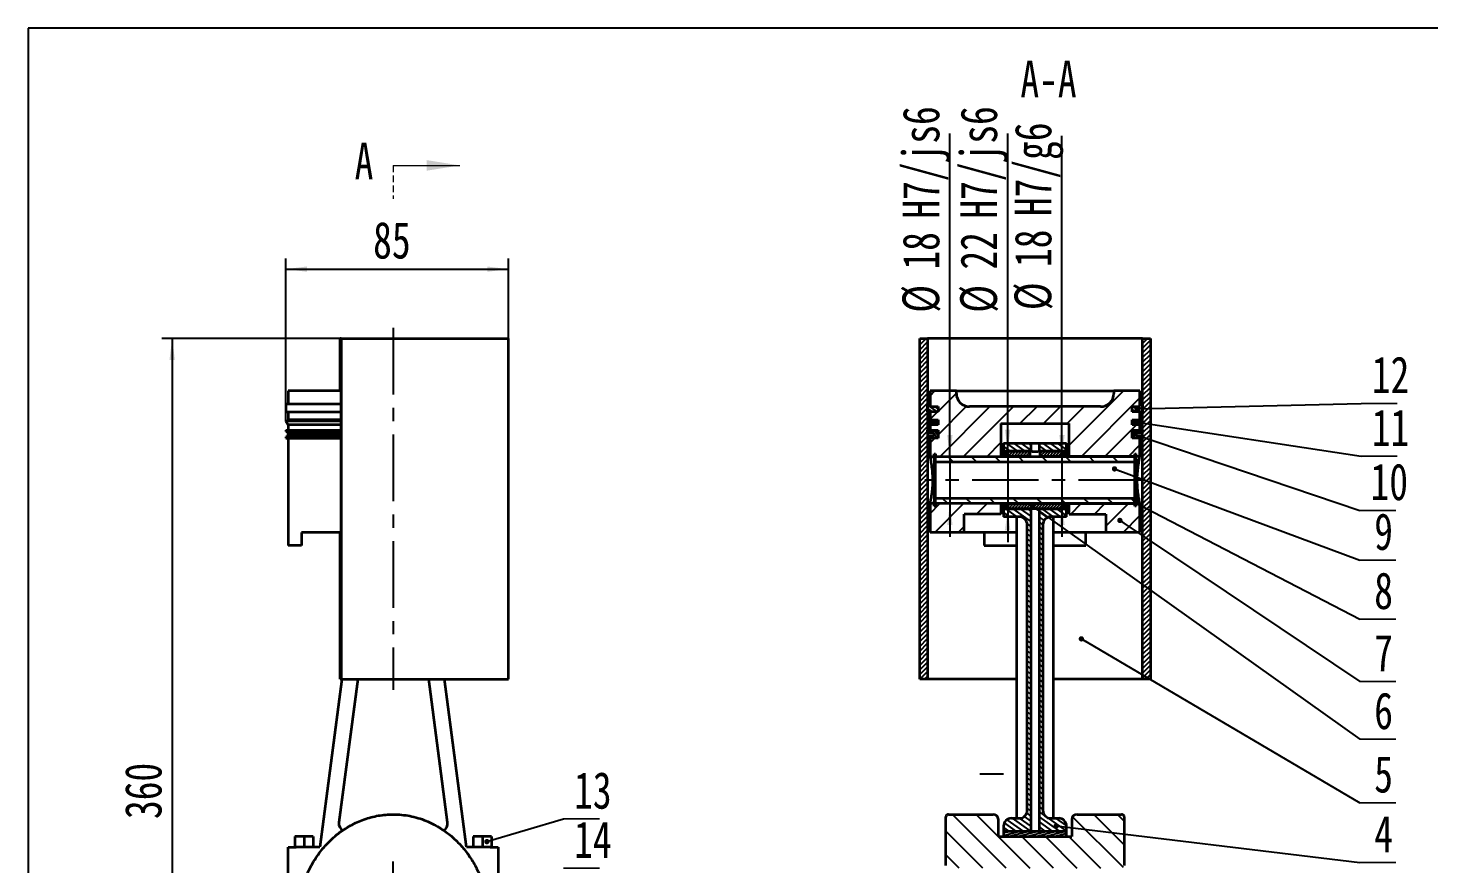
# Model space of a CAD drawing. Header units: millimetres. Extents: x 10 to 830, y 10 to 584.
# Drawn here: x 10 to 544, y 265 to 584 of the extents above; entities that cross this region are included whole.
import ezdxf

# ---------------------------------------------------------------- set-up
doc = ezdxf.new("R2010")
doc.units = ezdxf.units.MM
doc.header["$LTSCALE"] = 2
doc.linetypes.add('CENTERX2', pattern=[20.32, 12.7, -2.54, 2.54, -2.54])
doc.linetypes.add('HIDDEN', pattern=[1.905, 1.27, -0.635])
for name, color, linetype in [('中心线', 6, 'CENTERX2'), ('剖面线', 1, 'Continuous'), ('尺寸', 7, 'Continuous')]:
    doc.layers.add(name, color=color, linetype=linetype)
doc.layers.add('轮廓', color=4, linetype='Continuous', lineweight=35)
doc.styles.add('SLDTEXTSTYLE1', font='HYSWLONGFANGSONG.TTF')
doc.styles.get("Standard").update_dxf_attribs({"font": 'HYSWLONGFANGSONG.TTF'})
doc.dimstyles.new('SLDDIMSTYLE0', dxfattribs={"dimtxt": 14, "dimasz": 8.16, "dimexe": 0, "dimexo": 0.0625, "dimgap": 3.5, "dimtad": 2, "dimdec": 1, "dimrnd": 1e-09, "dimzin": 12, "dimdsep": 46, "dimtxsty": 'SLDTEXTSTYLE1', "dimsah": 1, "dimcen": 0.09, "dimadec": 0, "dimazin": 3, "dimtfac": 1, "dimtdec": 1, "dimtofl": 0, "dimtmove": 0, "dimatfit": 3, "dimfxl": 0, "dimfrac": 2, "dimtolj": 1, "dimtzin": 12, "dimarcsym": 0})
doc.dimstyles.new('SLDDIMSTYLE1', dxfattribs={"dimtxt": 0.18, "dimasz": 2.032, "dimexe": 0, "dimexo": 0.0625, "dimgap": 0, "dimtad": 0, "dimtih": 1, "dimtoh": 1, "dimdec": 0, "dimrnd": 1e-09, "dimzin": 0, "dimdsep": 46, "dimtxsty": 'Standard', "dimblk1": 'DOT', "dimblk2": 'DOT', "dimsah": 1, "dimcen": 0.09, "dimadec": 0, "dimazin": 0, "dimtfac": 2.032, "dimtdec": 0, "dimtofl": 0, "dimtmove": 0, "dimatfit": 3, "dimldrblk": 'DOT', "dimfxl": 0, "dimfrac": 2, "dimtolj": 1, "dimtzin": 0, "dimarcsym": 0})
doc.dimstyles.new('SLDDIMSTYLE2', dxfattribs={"dimtxt": 14, "dimasz": 8.16, "dimexe": 0, "dimexo": 0.0625, "dimgap": 3.5, "dimtad": 2, "dimdec": 1, "dimrnd": 1e-09, "dimzin": 12, "dimdsep": 46, "dimtxsty": 'SLDTEXTSTYLE1', "dimsah": 1, "dimcen": 0.09, "dimadec": 0, "dimazin": 3, "dimtfac": 1, "dimtdec": 1, "dimtmove": 0, "dimatfit": 0, "dimfxl": 0, "dimfrac": 2, "dimtolj": 1, "dimtzin": 12, "dimarcsym": 0})

# ---------------------------------------------------------------- blocks, each defined once
blk = doc.blocks.new('_D')
at = {"layer": '尺寸'}
for p, q in [((129.02, 465.61), (60.96, 465.61)), ((64.96, 465.61), (64.96, 105.61)), ((110.24, 105.61), (60.96, 105.61))]:
    blk.add_line(p, q, dxfattribs=at)
for points in [[(64.96, 465.61), (63.94, 457.45), (65.98, 457.45)], [(64.96, 105.61), (65.98, 113.77), (63.94, 113.77)]]:
    blk.add_solid(points, dxfattribs=at)
at = {"layer": '尺寸', "insert": (46.91, 282.34), "char_height": 14, "attachment_point": 1, "rotation": 90, "style": 'SLDTEXTSTYLE1'}
blk.add_mtext('360', dxfattribs=at)
blk = doc.blocks.new('_D_1')
at = {"layer": '尺寸'}
for p, q in [((108.24, 434.11), (108.24, 496.04)), ((108.24, 492.04), (193.24, 492.04)), ((193.24, 465.61), (193.24, 496.04))]:
    blk.add_line(p, q, dxfattribs=at)
for points in [[(108.24, 492.04), (116.4, 491.02), (116.4, 493.06)], [(193.24, 492.04), (185.08, 493.06), (185.08, 491.02)]]:
    blk.add_solid(points, dxfattribs=at)
at = {"layer": '尺寸', "insert": (141.59, 510.09), "char_height": 14, "attachment_point": 1, "style": 'SLDTEXTSTYLE1'}
blk.add_mtext('85', dxfattribs=at)
blk = doc.blocks.new('SW_NOTE_0')
at = {"color": 0, "linetype": 'Continuous', "lineweight": 18}
for p, q in [((0, 0), (13.76, 0)), ((13.76, 0), (0, 0)), ((0, 0), (13.76, 0)), ((13.76, 0), (0, 0)), ((0, 0), (13.76, 0)), ((13.76, 0), (0, 0))]:
    blk.add_line(p, q, dxfattribs=at)
at = {"color": 0, "linetype": 'Continuous', "lineweight": 18, "insert": (11.24, 17.9), "char_height": 14, "attachment_point": 2, "style": 'SLDTEXTSTYLE1'}
blk.add_mtext('13', dxfattribs=at)
blk = doc.blocks.new('_Dot')
at = {"color": 0, "linetype": 'ByBlock', "lineweight": -2}
blk.add_line((-0.5, 0), (-1, 0), dxfattribs=at)
at = {"color": 0, "linetype": 'ByBlock', "const_width": 0.5}
blk.add_lwpolyline([(-0.25, 0, 1), (0.25, 0, 1)], format="xyb", close=True, dxfattribs=at)
blk = doc.blocks.new('SW_NOTE_0_1')
at = {"color": 0, "linetype": 'Continuous', "lineweight": 18}
for p, q in [((0, 0), (13.76, 0)), ((13.76, 0), (0, 0)), ((0, 0), (13.76, 0)), ((13.76, 0), (0, 0)), ((0, 0), (13.76, 0)), ((13.76, 0), (0, 0))]:
    blk.add_line(p, q, dxfattribs=at)
at = {"color": 0, "linetype": 'Continuous', "lineweight": 18, "insert": (11.24, 17.9), "char_height": 14, "attachment_point": 2, "style": 'SLDTEXTSTYLE1'}
blk.add_mtext('14', dxfattribs=at)
blk = doc.blocks.new('SW_CENTERMARKSYMBOL_1')
at = {"layer": '中心线', "color": 0}
for p, q in [((0, 5), (0, 14.5)), ((-5, 0), (-14.5, 0)), ((0, 0), (-2.5, 0)), ((0, 0), (0, 2.5)), ((0, 0), (0, -2.5)), ((0, 0), (2.5, 0)), ((5, 0), (14.5, 0)), ((0, -5), (0, -14.5))]:
    blk.add_line(p, q, dxfattribs=at)
blk = doc.blocks.new('_D_2')
at = {"layer": '尺寸'}
for p, q in [((361.49, 420.61), (361.49, 543.79)), ((361.49, 420.61), (361.49, 402.61)), ((361.49, 402.61), (361.49, 389.91))]:
    blk.add_line(p, q, dxfattribs=at)
for points in [[(361.49, 420.61), (362.51, 428.77), (360.48, 428.77)], [(361.49, 402.61), (360.48, 394.45), (362.51, 394.45)]]:
    blk.add_solid(points, dxfattribs=at)
at = {"layer": '尺寸', "char_height": 14, "attachment_point": 1, "rotation": 90, "style": 'SLDTEXTSTYLE1'}
for s, insert in [(' H7/js6', (343.45, 504.15)), ('18', (343.45, 491.88)), ('%%c', (343.39, 475.42))]:
    blk.add_mtext(s, dxfattribs=dict(at, insert=insert))
blk = doc.blocks.new('_D_3')
at = {"layer": '尺寸'}
for p, q in [((404.22, 420.61), (404.22, 542.83)), ((404.22, 420.61), (404.22, 402.61)), ((404.22, 402.61), (404.22, 389.91))]:
    blk.add_line(p, q, dxfattribs=at)
for points in [[(404.22, 420.61), (405.24, 428.77), (403.2, 428.77)], [(404.22, 402.61), (403.2, 394.45), (405.24, 394.45)]]:
    blk.add_solid(points, dxfattribs=at)
at = {"layer": '尺寸', "char_height": 14, "attachment_point": 1, "rotation": 90, "style": 'SLDTEXTSTYLE1'}
for s, insert in [(' H7/g6', (386.17, 505.11)), ('18', (386.17, 492.84)), ('%%c', (386.12, 476.38))]:
    blk.add_mtext(s, dxfattribs=dict(at, insert=insert))
blk = doc.blocks.new('_D_4')
at = {"layer": '尺寸'}
for p, q in [((383.53, 422.61), (383.53, 543.8)), ((383.53, 422.61), (383.53, 400.61)), ((383.53, 400.61), (383.53, 387.91))]:
    blk.add_line(p, q, dxfattribs=at)
for points in [[(383.53, 422.61), (384.55, 430.77), (382.51, 430.77)], [(383.53, 400.61), (382.51, 392.45), (384.55, 392.45)]]:
    blk.add_solid(points, dxfattribs=at)
at = {"layer": '尺寸', "char_height": 14, "attachment_point": 1, "rotation": 90, "style": 'SLDTEXTSTYLE1'}
for s, insert in [(' H7/js6', (365.48, 504.16)), ('22', (365.48, 491.87)), ('%%c', (365.42, 475.41))]:
    blk.add_mtext(s, dxfattribs=dict(at, insert=insert))
blk = doc.blocks.new('SW_NOTE_0_6')
at = {"color": 0, "linetype": 'Continuous', "lineweight": 18}
for p, q in [((0, 0), (13.76, 0)), ((13.76, 0), (0, 0)), ((0, 0), (13.76, 0)), ((13.76, 0), (0, 0)), ((0, 0), (13.76, 0)), ((13.76, 0), (0, 0))]:
    blk.add_line(p, q, dxfattribs=at)
at = {"color": 0, "linetype": 'Continuous', "lineweight": 18, "insert": (9.06, 17.9), "char_height": 14, "attachment_point": 2, "style": 'SLDTEXTSTYLE1'}
blk.add_mtext('4', dxfattribs=at)
blk = doc.blocks.new('SW_NOTE_0_7')
at = {"color": 0, "linetype": 'Continuous', "lineweight": 18}
for p, q in [((0, 0), (13.76, 0)), ((13.76, 0), (0, 0)), ((0, 0), (13.76, 0)), ((13.76, 0), (0, 0)), ((0, 0), (13.76, 0)), ((13.76, 0), (0, 0))]:
    blk.add_line(p, q, dxfattribs=at)
at = {"color": 0, "linetype": 'Continuous', "lineweight": 18, "insert": (9.06, 17.9), "char_height": 14, "attachment_point": 2, "style": 'SLDTEXTSTYLE1'}
blk.add_mtext('5', dxfattribs=at)
blk = doc.blocks.new('SW_NOTE_0_8')
at = {"color": 0, "linetype": 'Continuous', "lineweight": 18}
for p, q in [((0, 0), (13.76, 0)), ((13.76, 0), (0, 0)), ((0, 0), (13.76, 0)), ((13.76, 0), (0, 0)), ((0, 0), (13.76, 0)), ((13.76, 0), (0, 0))]:
    blk.add_line(p, q, dxfattribs=at)
at = {"color": 0, "linetype": 'Continuous', "lineweight": 18, "insert": (9.07, 17.9), "char_height": 14, "attachment_point": 2, "style": 'SLDTEXTSTYLE1'}
blk.add_mtext('7', dxfattribs=at)
blk = doc.blocks.new('SW_NOTE_0_9')
at = {"color": 0, "linetype": 'Continuous', "lineweight": 18}
for p, q in [((0, 0), (13.76, 0)), ((13.76, 0), (0, 0)), ((0, 0), (13.76, 0)), ((13.76, 0), (0, 0)), ((0, 0), (13.76, 0)), ((13.76, 0), (0, 0))]:
    blk.add_line(p, q, dxfattribs=at)
at = {"color": 0, "linetype": 'Continuous', "lineweight": 18, "insert": (9.07, 17.9), "char_height": 14, "attachment_point": 2, "style": 'SLDTEXTSTYLE1'}
blk.add_mtext('8', dxfattribs=at)
blk = doc.blocks.new('SW_NOTE_0_10')
at = {"color": 0, "linetype": 'Continuous', "lineweight": 18}
for p, q in [((0, 0), (13.76, 0)), ((13.76, 0), (0, 0)), ((0, 0), (13.76, 0)), ((13.76, 0), (0, 0)), ((0, 0), (13.76, 0)), ((13.76, 0), (0, 0))]:
    blk.add_line(p, q, dxfattribs=at)
at = {"color": 0, "linetype": 'Continuous', "lineweight": 18, "insert": (9.07, 17.9), "char_height": 14, "attachment_point": 2, "style": 'SLDTEXTSTYLE1'}
blk.add_mtext('9', dxfattribs=at)
blk = doc.blocks.new('SW_NOTE_0_11')
at = {"color": 0, "linetype": 'Continuous', "lineweight": 18}
for p, q in [((0, 0), (13.76, 0)), ((13.76, 0), (0, 0)), ((0, 0), (13.76, 0)), ((13.76, 0), (0, 0)), ((0, 0), (13.76, 0)), ((13.76, 0), (0, 0))]:
    blk.add_line(p, q, dxfattribs=at)
at = {"color": 0, "linetype": 'Continuous', "lineweight": 18, "insert": (11.24, 17.9), "char_height": 14, "attachment_point": 2, "style": 'SLDTEXTSTYLE1'}
blk.add_mtext('10', dxfattribs=at)
blk = doc.blocks.new('SW_NOTE_0_12')
at = {"color": 0, "linetype": 'Continuous', "lineweight": 18}
for p, q in [((0, 0), (13.76, 0)), ((13.76, 0), (0, 0)), ((0, 0), (13.76, 0)), ((13.76, 0), (0, 0)), ((0, 0), (13.76, 0)), ((13.76, 0), (0, 0))]:
    blk.add_line(p, q, dxfattribs=at)
at = {"color": 0, "linetype": 'Continuous', "lineweight": 18, "insert": (11.24, 17.9), "char_height": 14, "attachment_point": 2, "style": 'SLDTEXTSTYLE1'}
blk.add_mtext('11', dxfattribs=at)
blk = doc.blocks.new('SW_NOTE_0_13')
at = {"color": 0, "linetype": 'Continuous', "lineweight": 18}
for p, q in [((0, 0), (13.76, 0)), ((13.76, 0), (0, 0)), ((0, 0), (13.76, 0)), ((13.76, 0), (0, 0)), ((0, 0), (13.76, 0)), ((13.76, 0), (0, 0))]:
    blk.add_line(p, q, dxfattribs=at)
at = {"color": 0, "linetype": 'Continuous', "lineweight": 18, "insert": (11.24, 17.9), "char_height": 14, "attachment_point": 2, "style": 'SLDTEXTSTYLE1'}
blk.add_mtext('12', dxfattribs=at)
blk = doc.blocks.new('SW_NOTE_0_14')
at = {"color": 0, "linetype": 'Continuous', "lineweight": 18}
for p, q in [((0, 0), (13.76, 0)), ((13.76, 0), (0, 0)), ((0, 0), (13.76, 0)), ((13.76, 0), (0, 0)), ((0, 0), (13.76, 0)), ((13.76, 0), (0, 0))]:
    blk.add_line(p, q, dxfattribs=at)
at = {"color": 0, "linetype": 'Continuous', "lineweight": 18, "insert": (9.07, 17.9), "char_height": 14, "attachment_point": 2, "style": 'SLDTEXTSTYLE1'}
blk.add_mtext('6', dxfattribs=at)

msp = doc.modelspace()

# ---------------------------------------------------------------- hatches: boundary and pattern name
at = {"layer": '剖面线'}
h = msp.add_hatch(dxfattribs=at)
h.set_pattern_fill('ANSI31', color=256, scale=0.4, style=0)
h.paths.add_polyline_path([(352.97, 335.61), (352.97, 465.61), (349.97, 465.61), (349.97, 335.61)], flags=0)
h = msp.add_hatch(dxfattribs=at)
h.set_pattern_fill('ANSI31', color=256, scale=0.4, style=0)
h.paths.add_polyline_path([(434.97, 465.61), (434.97, 335.61), (437.97, 335.61), (437.97, 465.61)], flags=0)
h = msp.add_hatch(dxfattribs=at)
h.set_pattern_fill('ANSI31', color=256, scale=2, style=0)
edge = h.paths.add_edge_path(flags=0)
edge.add_line((363.97, 445.61), (353.97, 445.61))
edge.add_line((353.97, 445.61), (353.97, 439.61))
edge.add_line((353.97, 439.61), (356.97, 439.61))
edge.add_line((356.97, 439.61), (356.97, 437.61))
edge.add_line((356.97, 437.61), (353.97, 437.61))
edge.add_line((353.97, 437.61), (353.97, 434.61))
edge.add_line((353.97, 434.61), (356.97, 434.61))
edge.add_line((356.97, 434.61), (356.97, 432.61))
edge.add_line((356.97, 432.61), (353.97, 432.61))
edge.add_line((353.97, 432.61), (353.97, 430.61))
edge.add_line((353.97, 430.61), (356.97, 430.61))
edge.add_line((356.97, 430.61), (356.97, 427.61))
edge.add_line((356.97, 427.61), (353.97, 427.61))
edge.add_line((353.97, 427.61), (353.97, 420.61))
edge.add_line((353.97, 420.61), (355.47, 420.61))
edge.add_line((355.47, 420.61), (355.47, 421.61))
edge.add_line((355.47, 421.61), (355.97, 421.61))
edge.add_line((355.97, 421.61), (355.97, 420.61))
edge.add_line((355.97, 420.61), (380.97, 420.61))
edge.add_line((380.97, 420.61), (380.97, 433.11))
edge.add_line((380.97, 433.11), (406.97, 433.11))
edge.add_line((406.97, 433.11), (406.97, 420.61))
edge.add_line((406.97, 420.61), (431.97, 420.61))
edge.add_line((431.97, 420.61), (431.97, 421.61))
edge.add_line((431.97, 421.61), (432.47, 421.61))
edge.add_line((432.47, 421.61), (432.47, 420.61))
edge.add_line((432.47, 420.61), (433.97, 420.61))
edge.add_line((433.97, 420.61), (433.97, 427.61))
edge.add_line((433.97, 427.61), (430.97, 427.61))
edge.add_line((430.97, 427.61), (430.97, 430.61))
edge.add_line((430.97, 430.61), (433.97, 430.61))
edge.add_line((433.97, 430.61), (433.97, 432.61))
edge.add_line((433.97, 432.61), (430.97, 432.61))
edge.add_line((430.97, 432.61), (430.97, 434.61))
edge.add_line((430.97, 434.61), (433.97, 434.61))
edge.add_line((433.97, 434.61), (433.97, 437.61))
edge.add_line((433.97, 437.61), (430.97, 437.61))
edge.add_line((430.97, 437.61), (430.97, 439.61))
edge.add_line((430.97, 439.61), (433.97, 439.61))
edge.add_line((433.97, 439.61), (433.97, 445.61))
edge.add_line((433.97, 445.61), (423.97, 445.61))
edge.add_line((423.97, 445.61), (423.97, 444.61))
edge.add_arc((418.97, 444.61), 5, 270, 360, ccw=False)
edge.add_line((418.97, 439.61), (368.97, 439.61))
edge.add_arc((368.97, 444.61), 5, 180, 270, ccw=False)
edge.add_line((363.97, 444.61), (363.97, 445.61))
h = msp.add_hatch(dxfattribs=at)
h.set_pattern_fill('ANSI31', color=256, scale=0.333333, angle=100, style=0)
h.paths.add_polyline_path([(356.97, 437.61), (356.97, 439.61), (353.97, 439.61), (353.97, 440.61), (352.97, 440.61), (352.97, 437.61)], flags=0)
h = msp.add_hatch(dxfattribs=at)
h.set_pattern_fill('ANSI31', color=256, scale=0.333333, angle=100, style=0)
h.paths.add_polyline_path([(430.97, 439.61), (430.97, 437.61), (434.97, 437.61), (434.97, 440.61), (433.97, 440.61), (433.97, 439.61)], flags=0)
h = msp.add_hatch(dxfattribs=at)
h.set_pattern_fill('ANSI31', color=256, scale=0.2, angle=160, style=0)
h.paths.add_polyline_path([(353.97, 434.61), (353.97, 434.11), (352.97, 434.11), (353.97, 432.61), (356.97, 432.61), (356.97, 434.61)], flags=0)
h = msp.add_hatch(dxfattribs=at)
h.set_pattern_fill('ANSI31', color=256, scale=0.2, angle=160, style=0)
h.paths.add_polyline_path([(433.97, 434.11), (433.97, 434.61), (430.97, 434.61), (430.97, 432.61), (433.97, 432.61), (434.97, 434.11)], flags=0)
h = msp.add_hatch(dxfattribs=at)
h.set_pattern_fill('ANSI31', color=256, scale=0.25, angle=80, style=0)
h.paths.add_polyline_path([(353.47, 429.61), (355.47, 429.61), (355.47, 428.61), (353.47, 428.61), (353.47, 428.11), (352.97, 428.11), (352.97, 427.61), (356.97, 427.61), (356.97, 430.61), (352.97, 430.61), (352.97, 430.11), (353.47, 430.11)], flags=0)
h = msp.add_hatch(dxfattribs=at)
h.set_pattern_fill('ANSI31', color=256, scale=2, angle=90, style=0)
h.paths.add_polyline_path([(432.47, 429.61), (434.47, 429.61), (434.47, 430.11), (434.97, 430.11), (434.97, 430.61), (430.97, 430.61), (430.97, 427.61), (434.97, 427.61), (434.97, 428.11), (434.47, 428.11), (434.47, 428.61), (432.47, 428.61)], flags=0)
h = msp.add_hatch(dxfattribs=at)
h.set_pattern_fill('ANSI31', color=256, scale=0.5, angle=100, style=0)
h.paths.add_polyline_path([(392.47, 425.61), (381.97, 425.61), (381.97, 422.61), (392.47, 422.61)], flags=0)
h = msp.add_hatch(dxfattribs=at)
h.set_pattern_fill('ANSI31', color=256, scale=0.25, style=0)
h.paths.add_polyline_path([(382.97, 420.61), (391.97, 420.61), (391.97, 422.61), (382.97, 422.61)], flags=0)
h = msp.add_hatch(dxfattribs=at)
h.set_pattern_fill('ANSI31', color=256, scale=0.5, angle=100, style=0)
h.paths.add_polyline_path([(395.47, 422.61), (405.97, 422.61), (405.97, 425.61), (395.47, 425.61)], flags=0)
h = msp.add_hatch(dxfattribs=at)
h.set_pattern_fill('ANSI31', color=256, scale=0.25, style=0)
h.paths.add_polyline_path([(404.97, 420.61), (404.97, 422.61), (395.97, 422.61), (395.97, 420.61)], flags=0)
h = msp.add_hatch(dxfattribs=at)
h.set_pattern_fill('ANSI31', color=256, scale=0.06666667, style=0)
h.paths.add_polyline_path([(355.47, 419.61), (355.97, 419.61), (355.97, 421.61), (355.47, 421.61)], flags=0)
h = msp.add_hatch(dxfattribs=at)
h.set_pattern_fill('ANSI31', color=256, scale=2, angle=90, style=0)
h.paths.add_polyline_path([(431.97, 420.61), (355.97, 420.61), (355.97, 418.61), (431.97, 418.61)], flags=0)
h = msp.add_hatch(dxfattribs=at)
h.set_pattern_fill('ANSI31', color=256, scale=0.06666667, style=0)
h.paths.add_polyline_path([(431.97, 419.61), (432.47, 419.61), (432.47, 421.61), (431.97, 421.61)], flags=0)
h = msp.add_hatch(dxfattribs=at)
h.set_pattern_fill('ANSI31', color=256, scale=2, style=0)
h.paths.add_polyline_path([(380.97, 402.61), (355.97, 402.61), (355.97, 401.61), (355.47, 401.61), (355.47, 402.61), (353.97, 402.61), (353.97, 391.61), (366.97, 391.61), (366.97, 398.61), (380.97, 398.61)], flags=0)
h = msp.add_hatch(dxfattribs=at)
h.set_pattern_fill('ANSI31', color=256, scale=0.06666667, style=0)
h.paths.add_polyline_path([(355.47, 401.61), (355.97, 401.61), (355.97, 403.61), (355.47, 403.61)], flags=0)
h = msp.add_hatch(dxfattribs=at)
h.set_pattern_fill('ANSI31', color=256, scale=2, angle=90, style=0)
h.paths.add_polyline_path([(355.97, 402.61), (431.97, 402.61), (431.97, 404.61), (355.97, 404.61)], flags=0)
h = msp.add_hatch(dxfattribs=at)
h.set_pattern_fill('ANSI31', color=256, scale=0.25, style=0)
h.paths.add_polyline_path([(404.97, 402.61), (382.97, 402.61), (382.97, 400.61), (404.97, 400.61)], flags=0)
h = msp.add_hatch(dxfattribs=at)
h.set_pattern_fill('ANSI31', color=256, scale=2, style=0)
h.paths.add_polyline_path([(432.47, 401.61), (431.97, 401.61), (431.97, 402.61), (406.97, 402.61), (406.97, 398.61), (420.97, 398.61), (420.97, 391.61), (433.97, 391.61), (433.97, 402.61), (432.47, 402.61)], flags=0)
h = msp.add_hatch(dxfattribs=at)
h.set_pattern_fill('ANSI31', color=256, scale=0.06666667, style=0)
h.paths.add_polyline_path([(431.97, 401.61), (432.47, 401.61), (432.47, 403.61), (431.97, 403.61)], flags=0)
h = msp.add_hatch(dxfattribs=at)
h.set_pattern_fill('ANSI31', color=256, scale=0.5, angle=100, style=0)
edge = h.paths.add_edge_path(flags=0)
edge.add_arc((387.97, 285.61), 3, -90, 0, ccw=False)
edge.add_line((387.97, 282.61), (384.97, 282.61))
edge.add_arc((384.97, 279.61), 3, 90, 180)
edge.add_line((381.97, 279.61), (381.97, 277.61))
edge.add_line((381.97, 277.61), (392.47, 277.61))
edge.add_line((392.47, 277.61), (392.47, 400.61))
edge.add_line((392.47, 400.61), (381.97, 400.61))
edge.add_line((381.97, 400.61), (381.97, 397.61))
edge.add_line((381.97, 397.61), (387.97, 397.61))
edge.add_arc((387.97, 394.61), 3, 0, 90, ccw=False)
edge.add_line((390.97, 394.61), (390.97, 285.61))
h = msp.add_hatch(dxfattribs=at)
h.set_pattern_fill('ANSI31', color=256, scale=0.5, angle=100, style=0)
edge = h.paths.add_edge_path(flags=0)
edge.add_arc((399.97, 285.61), 3, 180, 270, ccw=False)
edge.add_line((396.97, 285.61), (396.97, 394.61))
edge.add_arc((399.97, 394.61), 3, 90, 180, ccw=False)
edge.add_line((399.97, 397.61), (405.97, 397.61))
edge.add_line((405.97, 397.61), (405.97, 400.61))
edge.add_line((405.97, 400.61), (395.47, 400.61))
edge.add_line((395.47, 400.61), (395.47, 277.61))
edge.add_line((395.47, 277.61), (405.97, 277.61))
edge.add_line((405.97, 277.61), (405.97, 279.61))
edge.add_arc((402.97, 279.61), 3, 0, 90)
edge.add_line((402.97, 282.61), (399.97, 282.61))
h = msp.add_hatch(dxfattribs=at)
h.set_pattern_fill('ANSI31', color=256, scale=2, angle=90, style=0)
edge = h.paths.add_edge_path(flags=0)
edge.add_line((360.97, 263.61), (426.97, 263.61))
edge.add_arc((426.97, 264.61), 1, 270, 360)
edge.add_line((427.97, 264.61), (427.97, 283.11))
edge.add_arc((426.97, 283.11), 1, 0, 90)
edge.add_line((426.97, 284.11), (409.97, 284.11))
edge.add_arc((409.97, 282.11), 2, 90, 180)
edge.add_line((407.97, 282.11), (407.97, 275.61))
edge.add_line((407.97, 275.61), (379.97, 275.61))
edge.add_line((379.97, 275.61), (379.97, 282.11))
edge.add_arc((377.97, 282.11), 2, 0, 90)
edge.add_line((377.97, 284.11), (360.97, 284.11))
edge.add_arc((360.97, 283.11), 1, 90, 180)
edge.add_line((359.97, 283.11), (359.97, 264.61))
edge.add_arc((360.97, 264.61), 1, 180, 270)
h = msp.add_hatch(dxfattribs=at)
h.set_pattern_fill('ANSI31', color=256, scale=0.285714, angle=-30, style=0)
h.paths.add_polyline_path([(381.97, 277.61), (381.97, 275.61), (405.97, 275.61), (405.97, 277.61)], flags=0)

# ---------------------------------------------------------------- linework, layer by layer
at = {"color": 7, "linetype": 'Continuous', "lineweight": 25}
for p, q in [((830, 584), (10, 584)), ((10, 584), (10, 10))]:
    msp.add_line(p, q, dxfattribs=at)
at = {"color": 7, "linetype": 'HIDDEN', "lineweight": 18}
msp.add_line((149.24, 531.6), (149.24, 518.9), dxfattribs=at)
at = {"color": 7, "linetype": 'Continuous', "lineweight": 18}
msp.add_line((149.24, 531.6), (174.64, 531.6), dxfattribs=at)
msp.add_solid([(174.64, 531.6), (161.94, 533.63), (161.94, 529.57)], dxfattribs=at)
at = {"layer": '中心线'}
for p, q in [((149.24, 469.61), (149.24, 331.61)), ((435.97, 411.61), (351.97, 411.61)), ((372.97, 299.61), (381.97, 299.61))]:
    msp.add_line(p, q, dxfattribs=at)
at = {"layer": '轮廓'}
for p, q in [((129.02, 445.61), (129.02, 465.61)), ((129.04, 465.61), (129.02, 465.61)), ((129.04, 465.61), (129.04, 445.61)), ((129.44, 465.61), (129.04, 465.61)), ((129.44, 335.61), (129.44, 465.61)), ((129.46, 465.61), (129.44, 465.61)), ((129.46, 465.61), (129.46, 335.61)), ((129.46, 465.61), (193.24, 465.61)), ((193.24, 335.61), (193.24, 465.61)), ((349.97, 335.61), (349.97, 465.61)), ((349.97, 465.61), (352.97, 465.61)), ((352.97, 465.61), (352.97, 335.61)), ((434.97, 465.61), (352.97, 465.61)), ((434.97, 335.61), (434.97, 465.61)), ((434.97, 465.61), (437.97, 465.61)), ((437.97, 465.61), (437.97, 335.61)), ((109.24, 445.61), (109.24, 440.61)), ((129.44, 445.61), (109.24, 445.61)), ((353.97, 445.61), (353.97, 439.61)), ((363.97, 445.61), (353.97, 445.61)), ((363.97, 444.61), (363.97, 445.61)), ((363.97, 445.61), (423.97, 445.61)), ((423.97, 445.61), (423.97, 444.61)), ((433.97, 445.61), (423.97, 445.61)), ((433.97, 439.61), (433.97, 445.61)), ((108.24, 440.61), (108.24, 437.61)), ((108.24, 440.61), (129.44, 440.61)), ((352.97, 437.61), (352.97, 440.61)), ((352.97, 440.61), (353.97, 440.61)), ((353.97, 440.61), (353.97, 439.61)), ((353.97, 439.61), (356.97, 439.61)), ((356.97, 439.61), (356.97, 437.61)), ((418.97, 439.61), (368.97, 439.61)), ((430.97, 439.61), (433.97, 439.61)), ((430.97, 437.61), (430.97, 439.61)), ((433.97, 439.61), (433.97, 440.61)), ((433.97, 440.61), (434.97, 440.61)), ((434.97, 440.61), (434.97, 437.61)), ((108.24, 437.61), (129.44, 437.61)), ((108.24, 434.11), (109.24, 432.61)), ((129.44, 434.11), (108.24, 434.11)), ((109.24, 437.61), (109.24, 434.61)), ((109.24, 434.61), (109.24, 434.11)), ((129.44, 434.61), (109.24, 434.61)), ((356.97, 437.61), (352.97, 437.61)), ((353.97, 432.61), (352.97, 434.11)), ((352.97, 434.11), (353.97, 434.11)), ((353.97, 437.61), (353.97, 434.61)), ((356.97, 437.61), (353.97, 437.61)), ((353.97, 434.11), (353.97, 434.61)), ((353.97, 434.61), (356.97, 434.61)), ((356.97, 434.61), (356.97, 432.61)), ((380.97, 433.11), (406.97, 433.11)), ((380.97, 433.11), (380.97, 420.61)), ((406.97, 420.61), (406.97, 433.11)), ((434.97, 437.61), (430.97, 437.61)), ((433.97, 437.61), (430.97, 437.61)), ((430.97, 432.61), (430.97, 434.61)), ((430.97, 434.61), (433.97, 434.61)), ((433.97, 434.61), (433.97, 437.61)), ((433.97, 434.61), (433.97, 434.11)), ((434.97, 434.11), (433.97, 432.61)), ((433.97, 434.11), (434.97, 434.11)), ((108.24, 430.61), (108.24, 430.11)), ((108.24, 430.61), (129.44, 430.61)), ((108.24, 430.11), (129.44, 430.11)), ((108.24, 428.11), (108.24, 427.61)), ((108.24, 428.11), (129.44, 428.11)), ((108.24, 427.61), (129.44, 427.61)), ((108.74, 430.11), (108.74, 429.61)), ((108.74, 429.61), (129.44, 429.61)), ((108.74, 428.61), (108.74, 428.11)), ((108.74, 428.61), (129.44, 428.61)), ((109.24, 432.61), (109.24, 430.61)), ((129.44, 432.61), (109.24, 432.61)), ((109.24, 427.61), (109.24, 386.61)), ((110.74, 429.61), (110.74, 428.61)), ((352.97, 430.11), (352.97, 430.61)), ((352.97, 430.61), (356.97, 430.61)), ((353.47, 430.11), (352.97, 430.11)), ((352.97, 427.61), (352.97, 428.11)), ((352.97, 428.11), (353.47, 428.11)), ((356.97, 427.61), (352.97, 427.61)), ((353.47, 429.61), (353.47, 430.11)), ((355.47, 429.61), (353.47, 429.61)), ((353.47, 428.11), (353.47, 428.61)), ((353.47, 428.61), (355.47, 428.61)), ((356.97, 432.61), (353.97, 432.61)), ((353.97, 432.61), (353.97, 430.61)), ((353.97, 430.61), (356.97, 430.61)), ((353.97, 427.61), (353.97, 420.61)), ((356.97, 427.61), (353.97, 427.61)), ((355.47, 428.61), (355.47, 429.61)), ((356.97, 430.61), (356.97, 427.61)), ((433.97, 432.61), (430.97, 432.61)), ((430.97, 427.61), (430.97, 430.61)), ((430.97, 430.61), (434.97, 430.61)), ((430.97, 430.61), (433.97, 430.61)), ((434.97, 427.61), (430.97, 427.61)), ((433.97, 427.61), (430.97, 427.61)), ((432.47, 429.61), (432.47, 428.61)), ((434.47, 429.61), (432.47, 429.61)), ((432.47, 428.61), (434.47, 428.61)), ((433.97, 430.61), (433.97, 432.61)), ((433.97, 420.61), (433.97, 427.61)), ((434.97, 430.11), (434.47, 430.11)), ((434.47, 430.11), (434.47, 429.61)), ((434.47, 428.61), (434.47, 428.11)), ((434.47, 428.11), (434.97, 428.11)), ((434.97, 430.61), (434.97, 430.11)), ((434.97, 428.11), (434.97, 427.61)), ((381.97, 425.61), (392.47, 425.61)), ((381.97, 425.61), (381.97, 422.61)), ((381.97, 420.61), (381.97, 422.61)), ((392.47, 422.61), (381.97, 422.61)), ((382.97, 422.61), (391.97, 422.61)), ((382.97, 420.61), (382.97, 422.61)), ((391.97, 422.61), (391.97, 420.61)), ((392.47, 422.61), (392.47, 425.61)), ((395.47, 425.61), (395.47, 422.61)), ((395.47, 425.61), (405.97, 425.61)), ((405.97, 422.61), (395.47, 422.61)), ((395.97, 422.61), (404.97, 422.61)), ((395.97, 420.61), (395.97, 422.61)), ((404.97, 422.61), (404.97, 420.61)), ((405.97, 422.61), (405.97, 425.61)), ((405.97, 420.61), (405.97, 422.61)), ((353.97, 420.61), (355.47, 420.61)), ((355.47, 421.61), (355.97, 421.61)), ((355.47, 419.61), (355.47, 421.61)), ((355.47, 421.61), (355.47, 420.61)), ((355.97, 419.61), (355.47, 419.61)), ((355.47, 419.61), (355.47, 403.61)), ((355.97, 419.61), (355.97, 421.61)), ((355.97, 421.61), (355.97, 420.61)), ((355.97, 420.61), (431.97, 420.61)), ((355.97, 418.61), (355.97, 420.61)), ((355.97, 420.61), (380.97, 420.61)), ((355.97, 418.61), (431.97, 418.61)), ((355.97, 404.61), (355.97, 418.61)), ((391.97, 420.61), (382.97, 420.61)), ((404.97, 420.61), (395.97, 420.61)), ((431.97, 420.61), (406.97, 420.61)), ((431.97, 421.61), (432.47, 421.61)), ((431.97, 419.61), (431.97, 421.61)), ((431.97, 420.61), (431.97, 421.61)), ((431.97, 418.61), (431.97, 420.61)), ((432.47, 419.61), (431.97, 419.61)), ((431.97, 404.61), (431.97, 418.61)), ((432.47, 419.61), (432.47, 421.61)), ((432.47, 420.61), (432.47, 421.61)), ((433.97, 420.61), (432.47, 420.61)), ((432.47, 419.61), (432.47, 403.61)), ((353.97, 402.61), (353.97, 391.61)), ((355.47, 402.61), (353.97, 402.61)), ((355.47, 403.61), (355.97, 403.61)), ((355.47, 401.61), (355.47, 403.61)), ((355.47, 402.61), (355.47, 401.61)), ((355.97, 401.61), (355.47, 401.61)), ((431.97, 404.61), (355.97, 404.61)), ((355.97, 402.61), (355.97, 404.61)), ((355.97, 401.61), (355.97, 403.61)), ((431.97, 402.61), (355.97, 402.61)), ((355.97, 402.61), (355.97, 401.61)), ((380.97, 402.61), (355.97, 402.61)), ((380.97, 402.61), (380.97, 398.61)), ((381.97, 400.61), (381.97, 402.61)), ((382.97, 402.61), (404.97, 402.61)), ((382.97, 400.61), (382.97, 402.61)), ((404.97, 402.61), (404.97, 400.61)), ((405.97, 400.61), (405.97, 402.61)), ((406.97, 402.61), (431.97, 402.61)), ((406.97, 398.61), (406.97, 402.61)), ((431.97, 402.61), (431.97, 404.61)), ((431.97, 403.61), (432.47, 403.61)), ((431.97, 401.61), (431.97, 403.61)), ((431.97, 401.61), (431.97, 402.61)), ((432.47, 401.61), (431.97, 401.61)), ((432.47, 401.61), (432.47, 403.61)), ((432.47, 402.61), (433.97, 402.61)), ((432.47, 401.61), (432.47, 402.61)), ((433.97, 391.61), (433.97, 402.61)), ((366.97, 391.61), (366.97, 398.61)), ((380.97, 398.61), (366.97, 398.61)), ((381.97, 400.61), (392.47, 400.61)), ((381.97, 400.61), (381.97, 397.61)), ((387.97, 397.61), (381.97, 397.61)), ((404.97, 400.61), (382.97, 400.61)), ((386.97, 395.21), (386.97, 397.61)), ((392.47, 277.61), (392.47, 400.61)), ((395.47, 400.61), (405.97, 400.61)), ((395.47, 400.61), (395.47, 277.61)), ((405.97, 397.61), (399.97, 397.61)), ((400.97, 395.21), (400.97, 397.61)), ((405.97, 397.61), (405.97, 400.61)), ((406.97, 398.61), (420.97, 398.61)), ((420.97, 398.61), (420.97, 391.61)), ((114.24, 391.61), (114.24, 386.61)), ((129.44, 391.61), (114.24, 391.61)), ((129.02, 335.61), (129.02, 391.61)), ((129.04, 391.61), (129.04, 335.61)), ((366.97, 391.61), (353.97, 391.61)), ((386.97, 391.61), (366.97, 391.61)), ((374.6, 391.61), (374.6, 386.61)), ((386.97, 282.61), (386.97, 395.21)), ((390.97, 285.61), (390.97, 394.61)), ((396.97, 394.61), (396.97, 285.61)), ((400.97, 282.61), (400.97, 395.21)), ((420.97, 391.61), (400.97, 391.61)), ((413.33, 386.61), (413.33, 391.61)), ((433.97, 391.61), (420.97, 391.61)), ((114.24, 386.61), (109.24, 386.61)), ((374.6, 386.61), (386.97, 386.61)), ((400.97, 386.61), (413.33, 386.61)), ((129.67, 335.61), (121.24, 271.61)), ((135.72, 335.61), (128.53, 281)), ((129.04, 335.61), (129.02, 335.61)), ((129.44, 335.61), (129.04, 335.61)), ((129.46, 335.61), (129.44, 335.61)), ((129.46, 335.61), (193.24, 335.61)), ((169.95, 281), (162.76, 335.61)), ((177.24, 271.61), (168.81, 335.61)), ((352.97, 335.61), (349.97, 335.61)), ((386.97, 335.61), (352.97, 335.61)), ((434.97, 335.61), (400.97, 335.61)), ((437.97, 335.61), (434.97, 335.61)), ((359.97, 264.61), (359.97, 283.11)), ((360.97, 284.11), (377.97, 284.11)), ((409.97, 284.11), (426.97, 284.11)), ((427.97, 283.11), (427.97, 264.61)), ((379.97, 275.61), (379.97, 282.11)), ((381.97, 279.61), (381.97, 277.61)), ((384.97, 282.61), (387.97, 282.61)), ((399.97, 282.61), (402.97, 282.61)), ((405.97, 277.61), (405.97, 279.61)), ((407.97, 282.11), (407.97, 275.61)), ((111.78, 275.61), (111.78, 271.61)), ((115.24, 275.61), (111.78, 275.61)), ((115.24, 275.61), (115.24, 271.61)), ((118.7, 275.61), (115.24, 275.61)), ((118.7, 275.61), (118.7, 271.61)), ((179.78, 275.61), (179.78, 271.61)), ((183.24, 275.61), (179.78, 275.61)), ((183.24, 275.61), (183.24, 271.61)), ((186.7, 275.61), (183.24, 275.61)), ((186.7, 275.61), (186.7, 271.61)), ((379.97, 275.61), (407.97, 275.61)), ((405.97, 277.61), (381.97, 277.61)), ((381.97, 277.61), (381.97, 275.61)), ((392.47, 277.61), (381.97, 277.61)), ((381.97, 275.61), (405.97, 275.61)), ((405.97, 277.61), (395.47, 277.61)), ((405.97, 275.61), (405.97, 277.61)), ((109.24, 251.61), (109.24, 271.61)), ((109.24, 271.61), (112.24, 271.61)), ((121.24, 271.61), (112.24, 271.61)), ((186.24, 271.61), (177.24, 271.61)), ((186.24, 271.61), (189.24, 271.61)), ((189.24, 271.61), (189.24, 251.61))]:
    msp.add_line(p, q, dxfattribs=at)
for centre, radius, start, end in [((368.97, 444.61), 5, 180, 270), ((418.97, 444.61), 5, 270, 0), ((387.97, 394.61), 3, 0, 90), ((399.97, 394.61), 3, 90, 180), ((360.97, 283.11), 1, 90, 180), ((377.97, 282.11), 2, 0, 90), ((387.97, 285.61), 3, 270, 0), ((399.97, 285.61), 3, 180, 270), ((409.97, 282.11), 2, 90, 180), ((426.97, 283.11), 1, 0, 90), ((131.5, 280.61), 3, 172.5, 242.2434), ((166.98, 280.61), 3, 298.3452, 7.5), ((384.97, 279.61), 3, 90, 180), ((402.97, 279.61), 3, 0, 90)]:
    msp.add_arc(centre, radius, start, end, dxfattribs=at)
for points, knots in [([(395.47, 425.61), (395.45, 425.6), (395.42, 425.6), (395.16, 425.58), (394.78, 425.55), (394.31, 425.53), (393.8, 425.52), (393.31, 425.54), (392.89, 425.57), (392.59, 425.59), (392.48, 425.6), (392.47, 425.61), (392.47, 425.61)], [0, 0, 0, 0, 0.106953, 0.213892, 0.321212, 0.428791, 0.535952, 0.64267, 0.749612, 0.857093, 0.964591, 1, 1, 1, 1]), ([(392.47, 422.61), (392.49, 422.6), (392.52, 422.6), (392.77, 422.57), (393.15, 422.53), (393.63, 422.5), (394.14, 422.5), (394.63, 422.52), (395.05, 422.55), (395.34, 422.59), (395.46, 422.6), (395.47, 422.61), (395.47, 422.61)], [0, 0, 0, 0, 0.106695, 0.213366, 0.32065, 0.42836, 0.535395, 0.641707, 0.748375, 0.85592, 0.963502, 1, 1, 1, 1]), ([(353.97, 402.61), (353.99, 402.7), (354.04, 402.9), (354.35, 404.41), (354.71, 406.65), (354.98, 409.48), (355.02, 412.54), (354.84, 415.46), (354.5, 417.96), (354.15, 419.78), (353.99, 420.53), (353.97, 420.59), (353.97, 420.61)], [0, 0, 0, 0, 0.105544, 0.211027, 0.318111, 0.42643, 0.532955, 0.637438, 0.742817, 0.850604, 0.958619, 1, 1, 1, 1]), ([(433.97, 402.61), (433.96, 402.64), (433.94, 402.74), (433.72, 403.72), (433.37, 405.66), (433.05, 408.31), (432.9, 411.32), (433, 414.33), (433.3, 417.03), (433.65, 419.15), (433.92, 420.4), (433.96, 420.54), (433.97, 420.61)], [0, 0, 0, 0, 0.06472, 0.169233, 0.275325, 0.383479, 0.490978, 0.595997, 0.700631, 0.807511, 0.915822, 1, 1, 1, 1]), ([(119.05, 220.85), (118.4, 221.98), (117.1, 224.24), (115.09, 228.94), (113.36, 235.03), (112.56, 242.38), (112.96, 249.62), (114.41, 256.36), (116.82, 262.59), (119.95, 268.06), (123.77, 272.83), (128.07, 276.79), (132.87, 279.97), (138.05, 282.33), (143.56, 283.77), (149.47, 284.29), (155.65, 283.69), (161.82, 281.83), (167.07, 279.12), (171.36, 275.95), (174.81, 272.64), (177.9, 268.87), (180.53, 264.66), (182.68, 260.1), (184.54, 254.56), (185.72, 248.01), (185.84, 240.73), (184.81, 233.7), (183.02, 227.93), (181.09, 223.69), (179.91, 221.66), (179.43, 220.85)], [0, 0, 0, 0, 0.0231375, 0.0462766, 0.0907575, 0.1352475, 0.1771737, 0.2190948, 0.2573754, 0.2956443, 0.3306441, 0.3656309, 0.3991642, 0.4326862, 0.4663397, 0.4999879, 0.5378257, 0.5759034, 0.6139975, 0.64223, 0.6705862, 0.6988387, 0.7286472, 0.7585709, 0.7883944, 0.8323647, 0.8763394, 0.9172748, 0.9582025, 0.9833751, 1, 1, 1, 1])]:
    msp.add_open_spline(points, degree=3, knots=knots, dxfattribs=at)

# ---------------------------------------------------------------- block references
at = {"color": 7, "linetype": 'Continuous', "lineweight": 18}
for name, p in [('SW_NOTE_0_13', (518.27, 440.85)), ('SW_NOTE_0_12', (518.27, 420.68)), ('SW_NOTE_0_11', (517.79, 400.04)), ('SW_NOTE_0_10', (517.79, 381.06)), ('SW_NOTE_0_9', (517.79, 358.52)), ('SW_NOTE_0_8', (517.79, 334.8)), ('SW_NOTE_0_14', (517.79, 312.73)), ('SW_NOTE_0_7', (517.79, 288.53)), ('SW_NOTE_0', (214.12, 282.37)), ('SW_NOTE_0_6', (517.79, 265.76)), ('SW_NOTE_0_1', (214.12, 263.62))]:
    msp.add_blockref(name, p, dxfattribs=at)
at = {"layer": '中心线'}
msp.add_blockref('SW_CENTERMARKSYMBOL_1', (149.24, 251.61), dxfattribs=at)

# ---------------------------------------------------------------- texts
at = {"color": 7, "linetype": 'Continuous', "lineweight": 18, "insert": (399.09, 571.57), "char_height": 14, "attachment_point": 2, "style": 'SLDTEXTSTYLE1'}
msp.add_mtext('A-A', dxfattribs=at)
at = {"color": 7, "linetype": 'Continuous', "insert": (134.53, 540.26), "char_height": 14, "attachment_point": 1, "style": 'SLDTEXTSTYLE1'}
msp.add_mtext('A', dxfattribs=at)

# ---------------------------------------------------------------- dimensions: what is measured, and where the dimension line sits
at = {"layer": '尺寸'}
for base, p1, p2, text, picture, middle in [((361.49, 402.61), (355.97, 420.61), (355.97, 402.61), '%%c<> H7/js6', '_D_2', (361.49, 509.61)), ((383.53, 400.61), (381.97, 422.61), (382.97, 400.61), '%%c<> H7/js6', '_D_4', (383.53, 509.61)), ((404.22, 402.61), (404.97, 420.61), (431.97, 402.61), '%%c<> H7/g6', '_D_3', (404.22, 509.61))]:
    dim = msp.add_linear_dim(base=base, p1=p1, p2=p2, angle=90, text=text, dimstyle='SLDDIMSTYLE2', dxfattribs=at)
    dim.commit()
    dim.dimension.update_dxf_attribs({"geometry": picture, "text_midpoint": middle, "dimtype": 160})
dim = msp.add_linear_dim(base=(193.24, 492.04), p1=(108.24, 434.11), p2=(193.24, 465.61), dimstyle='SLDDIMSTYLE0', dxfattribs=at)
dim.commit()
dim.dimension.update_dxf_attribs({"geometry": '_D_1', "text_midpoint": (147.72, 492.04), "dimtype": 160})
dim = msp.add_linear_dim(base=(64.96, 105.61), p1=(129.02, 465.61), p2=(110.24, 105.61), angle=90, dimstyle='SLDDIMSTYLE0', dxfattribs=at)
dim.commit()
dim.dimension.update_dxf_attribs({"geometry": '_D', "text_midpoint": (64.96, 291.55), "dimtype": 160})

# ---------------------------------------------------------------- leaders
at = {"color": 7, "linetype": 'Continuous', "lineweight": 18}
for points in [[(432.87, 438.79), (518.27, 440.85)], [(433.03, 433.67), (518.27, 420.68)], [(431.71, 429.09), (517.79, 400.04)], [(424.26, 415.86), (517.79, 381.06)], [(393.06, 401.46), (517.79, 312.73)], [(432.3, 402.91), (517.79, 358.52)], [(426.3, 396.21), (517.79, 334.8)], [(411.61, 351.04), (517.79, 288.53)], [(184.96, 273.71), (214.12, 282.37)], [(402.05, 279.72), (517.79, 265.76)]]:
    msp.add_leader(points, dimstyle='SLDDIMSTYLE1', dxfattribs=at)

doc.saveas('drawing.dxf')
